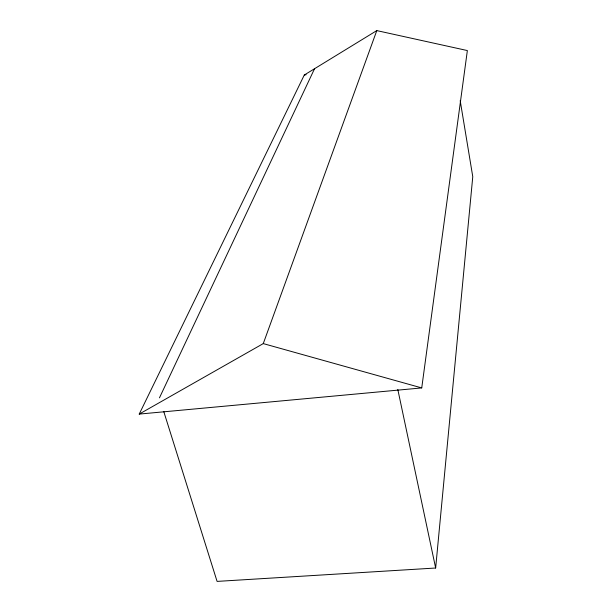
<?xml version="1.0" encoding="UTF-8"?>
<svg xmlns="http://www.w3.org/2000/svg" width="612" height="612" viewBox="0 0 612 612"><rect width="100%" height="100%" fill="white"/><g stroke="black" fill="none" stroke-linecap="round" stroke-linejoin="round"><path stroke-width="0.92" d="M163.741 411.471L217.084 581.4L435.652 568.013L472.77 176.684L460.201 100.674M421.737 387.924L467.361 50.559L376.793 30.6L304.294 75.008L139.23 414.087L421.737 387.924L263.267 343.6L139.23 414.087M263.267 343.6L376.793 30.6M159.464 397.838L314.537 68.735M304.294 75.008L306.153 74.733M397.8 389.446L435.652 568.013"/></g></svg>
